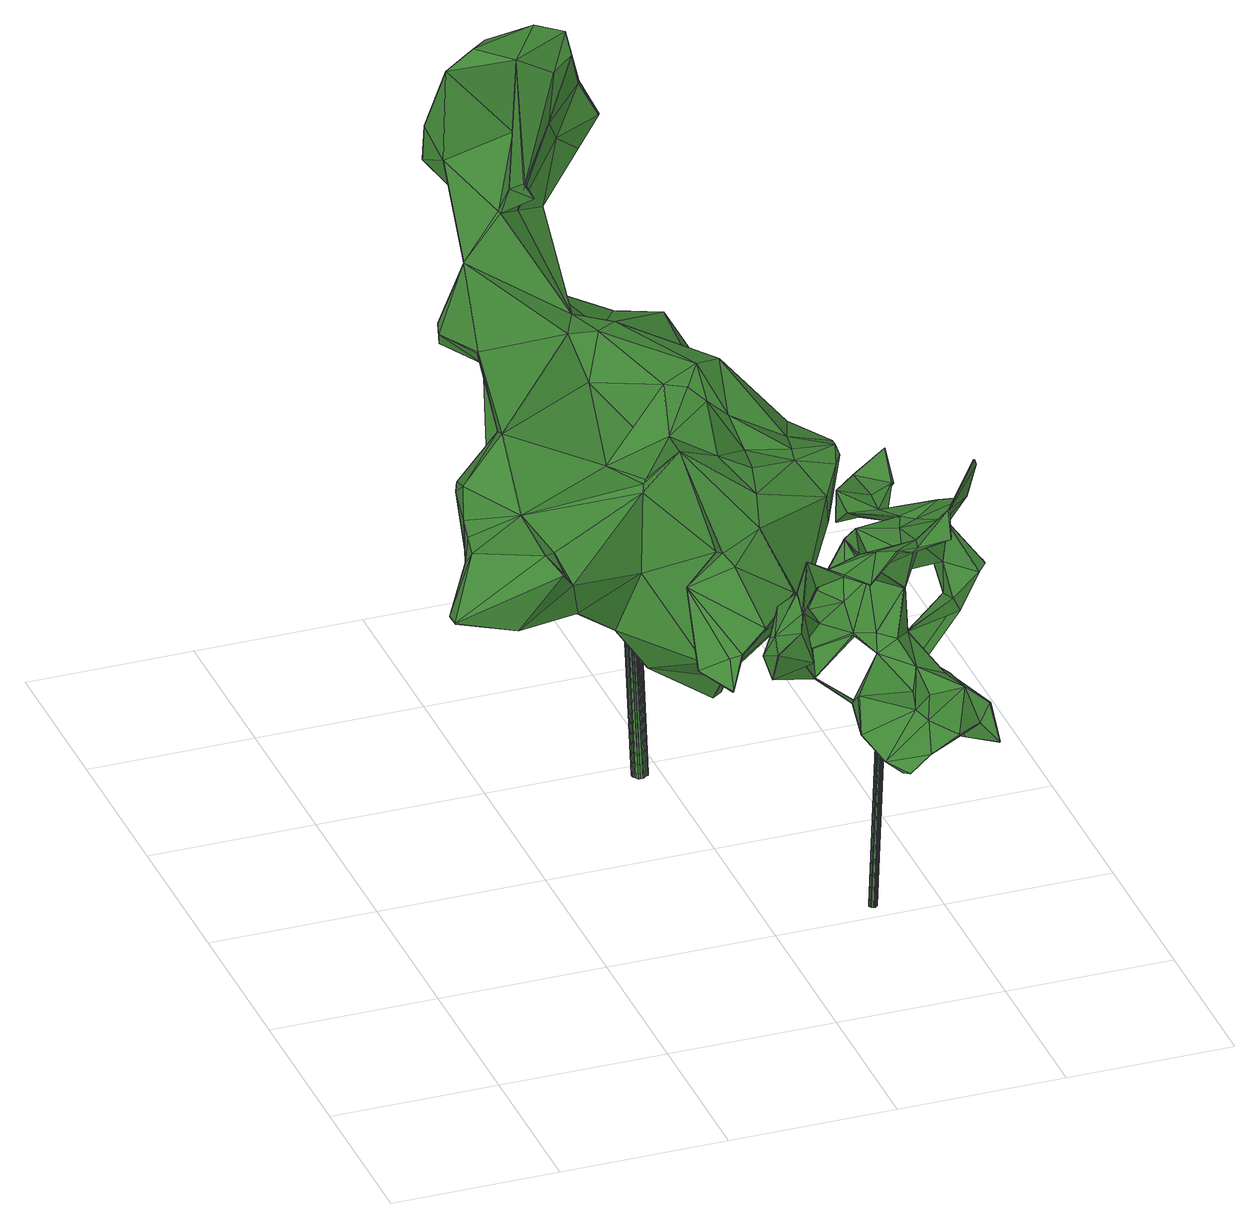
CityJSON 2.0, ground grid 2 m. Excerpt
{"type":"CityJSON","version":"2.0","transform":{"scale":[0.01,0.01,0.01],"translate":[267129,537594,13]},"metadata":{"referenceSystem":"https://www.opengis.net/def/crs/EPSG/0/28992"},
"CityObjects":{
"tree1":{"type":"SolitaryVegetationObject","attributes":{"gtid":376,"crown_width_m":5.77,"crown_median_z":18.16,"crown_r50_m":0.259,"crown_porosity":0.912,"trunk_H_m":4.3,"trunk_DBH_m":0.191,"trunk_radius_m":0.0955,"trunk_base_height_m":13.86,"original_gtid":"419"},"geometry":[{"type":"Solid","lod":"3","boundaries":[[[[0,1,2]],[[3,4,5]],[[6,7,8]],[[9,10,11]],[[9,12,10]],[[13,14,15]],[[16,17,18]],[[19,20,21]],[[22,23,24]],[[25,26,27]],[[28,29,30]],[[31,32,33]],[[34,35,36]],[[19,33,37]],[[38,39,40]],[[1,41,42]],[[43,44,45]],[[46,41,47]],[[48,49,50]],[[48,51,49]],[[52,53,54]],[[23,55,56]],[[57,58,59]],[[18,17,60]],[[61,62,63]],[[64,58,57]],[[65,14,13]],[[66,67,68]],[[69,70,71]],[[72,71,70]],[[73,74,12]],[[3,75,76]],[[3,76,4]],[[77,78,19]],[[79,80,81]],[[82,81,80]],[[83,84,85]],[[4,85,84]],[[30,29,10]],[[86,24,87]],[[22,24,86]],[[23,60,24]],[[22,86,88]],[[22,88,89]],[[75,18,90]],[[91,92,48]],[[93,94,53]],[[3,18,75]],[[16,18,3]],[[22,55,23]],[[95,74,96]],[[97,88,86]],[[17,27,26]],[[98,58,99]],[[46,100,101]],[[16,3,102]],[[16,102,103]],[[9,11,104]],[[105,90,34]],[[37,106,77]],[[21,33,19]],[[6,8,107]],[[104,108,109]],[[110,111,112]],[[17,87,60]],[[22,89,55]],[[34,36,105]],[[20,31,21]],[[113,114,115]],[[21,31,33]],[[20,116,117]],[[20,117,31]],[[105,94,93]],[[64,57,118]],[[113,26,119]],[[52,120,121]],[[122,118,57]],[[40,93,38]],[[40,39,123]],[[52,54,116]],[[68,124,43]],[[71,49,51]],[[125,49,71]],[[35,80,126]],[[8,20,78]],[[127,66,128]],[[51,69,71]],[[50,49,129]],[[125,129,49]],[[64,91,50]],[[7,6,52]],[[130,131,132]],[[48,50,91]],[[133,134,127]],[[135,134,133]],[[91,64,92]],[[118,92,64]],[[110,108,136]],[[48,92,51]],[[72,137,71]],[[138,52,139]],[[135,137,134]],[[139,140,38]],[[141,142,136]],[[137,143,134]],[[9,144,12]],[[95,12,74]],[[145,146,147]],[[34,148,149]],[[32,44,150]],[[144,9,151]],[[144,151,152]],[[133,153,135]],[[154,153,133]],[[127,155,66]],[[96,97,86]],[[90,148,34]],[[15,156,132]],[[157,158,59]],[[70,158,157]],[[68,43,159]],[[11,108,104]],[[126,160,54]],[[62,61,69]],[[90,40,123]],[[90,123,75]],[[132,156,130]],[[152,73,144]],[[115,102,5]],[[116,8,7]],[[20,8,116]],[[7,52,116]],[[152,161,162]],[[152,151,161]],[[136,1,110]],[[163,85,146]],[[145,163,146]],[[164,163,145]],[[144,73,12]],[[120,52,138]],[[115,26,113]],[[119,26,25]],[[142,1,136]],[[2,1,142]],[[165,115,166]],[[167,41,46]],[[69,168,62]],[[51,92,168]],[[169,98,170]],[[171,114,119]],[[51,168,69]],[[76,75,172]],[[147,76,172]],[[59,122,57]],[[132,173,15]],[[174,172,39]],[[123,39,172]],[[12,30,10]],[[92,118,168]],[[175,82,121]],[[18,60,23]],[[82,34,149]],[[17,26,115]],[[116,45,44]],[[122,168,118]],[[0,2,128]],[[33,32,37]],[[96,79,81]],[[96,81,97]],[[150,44,43]],[[70,69,61]],[[44,31,117]],[[158,61,63]],[[112,108,110]],[[70,61,158]],[[83,85,130]],[[162,161,112]],[[127,128,133]],[[112,161,109]],[[168,63,62]],[[162,176,177]],[[156,178,141]],[[129,153,50]],[[15,173,179]],[[15,179,13]],[[177,74,73]],[[96,74,177]],[[109,108,112]],[[113,119,114]],[[125,135,153]],[[16,27,17]],[[88,175,89]],[[128,142,133]],[[141,133,142]],[[55,89,175]],[[55,175,120]],[[169,170,157]],[[178,157,170]],[[175,81,82]],[[107,52,6]],[[19,78,20]],[[162,177,73]],[[162,73,152]],[[111,42,167]],[[38,180,39]],[[140,173,180]],[[140,180,38]],[[43,45,181]],[[116,181,45]],[[163,132,131]],[[85,4,146]],[[120,56,55]],[[120,138,56]],[[59,58,169]],[[98,169,58]],[[106,78,77]],[[145,172,174]],[[147,172,145]],[[64,99,58]],[[123,172,75]],[[114,171,166]],[[114,166,115]],[[96,86,87]],[[104,151,9]],[[10,29,11]],[[28,11,29]],[[126,100,160]],[[181,54,160]],[[82,35,34]],[[76,147,146]],[[76,146,4]],[[149,148,182]],[[66,0,128]],[[52,107,140]],[[52,140,139]],[[32,31,44]],[[183,65,32]],[[183,32,143]],[[183,143,72]],[[54,181,116]],[[143,137,72]],[[132,163,164]],[[96,184,95]],[[87,184,96]],[[65,37,32]],[[87,24,60]],[[150,143,32]],[[70,185,72]],[[72,185,183]],[[65,185,14]],[[183,185,65]],[[128,2,142]],[[77,19,37]],[[53,138,139]],[[178,185,70]],[[178,14,185]],[[111,110,42]],[[150,43,124]],[[53,182,138]],[[40,90,93]],[[68,47,186]],[[111,176,162]],[[90,105,93]],[[125,153,129]],[[110,1,42]],[[157,59,169]],[[84,187,4]],[[188,4,187]],[[15,178,156]],[[14,178,15]],[[108,83,136]],[[178,170,133]],[[101,189,46]],[[100,159,160]],[[136,83,190]],[[174,39,180]],[[153,191,50]],[[50,191,64]],[[192,64,191]],[[120,175,121]],[[136,190,141]],[[12,95,30]],[[179,173,140]],[[179,140,107]],[[71,137,135]],[[71,135,125]],[[8,78,107]],[[36,35,53]],[[35,54,53]],[[25,27,103]],[[52,121,149]],[[82,149,121]],[[141,190,156]],[[130,156,190]],[[150,124,68]],[[193,188,184]],[[97,175,88]],[[81,175,97]],[[38,93,139]],[[157,178,70]],[[5,4,193]],[[188,193,4]],[[5,193,115]],[[11,28,108]],[[108,28,188]],[[184,87,193]],[[17,115,193]],[[17,193,87]],[[194,130,190]],[[53,149,182]],[[194,190,83]],[[90,18,148]],[[180,173,164]],[[139,93,53]],[[52,149,53]],[[64,192,99]],[[101,80,79]],[[195,101,79]],[[99,192,98]],[[68,67,150]],[[150,67,143]],[[25,103,165]],[[25,165,171]],[[165,166,171]],[[16,103,27]],[[165,103,115]],[[5,102,3]],[[122,196,168]],[[63,168,196]],[[59,196,122]],[[158,196,59]],[[63,196,158]],[[171,119,25]],[[43,160,159]],[[101,100,80]],[[82,80,35]],[[100,47,159]],[[100,46,47]],[[36,94,105]],[[53,94,36]],[[96,195,79]],[[96,177,195]],[[138,182,56]],[[35,126,54]],[[148,56,182]],[[68,0,66]],[[155,67,66]],[[194,83,130]],[[83,187,84]],[[108,187,83]],[[187,108,188]],[[195,177,176]],[[46,176,111]],[[46,111,167]],[[178,133,141]],[[18,23,148]],[[56,148,23]],[[132,164,173]],[[164,145,174]],[[180,164,174]],[[163,131,85]],[[85,131,130]],[[153,154,191]],[[192,191,154]],[[186,0,68]],[[44,117,116]],[[127,67,155]],[[134,67,127]],[[134,143,67]],[[188,30,184]],[[184,30,95]],[[28,30,188]],[[189,176,46]],[[154,133,170]],[[154,170,192]],[[98,192,170]],[[101,195,189]],[[181,160,43]],[[126,80,100]],[[195,176,189]],[[111,162,112]],[[103,102,115]],[[68,159,47]],[[167,42,41]],[[13,179,78]],[[13,78,106]],[[107,78,179]],[[109,161,104]],[[104,161,151]],[[106,197,13]],[[37,197,106]],[[65,13,197]],[[65,197,37]],[[1,0,41]],[[186,41,0]],[[47,41,186]],[[198,199,200]],[[198,200,201]],[[201,200,202]],[[201,202,203]],[[200,199,204]],[[200,204,202]],[[202,204,205]],[[202,205,203]],[[204,199,206]],[[204,206,205]],[[205,206,207]],[[205,207,203]],[[206,199,208]],[[206,208,207]],[[207,208,209]],[[207,209,203]],[[208,199,210]],[[208,210,209]],[[209,210,211]],[[209,211,203]],[[210,199,212]],[[210,212,211]],[[211,212,213]],[[211,213,203]],[[212,199,214]],[[212,214,213]],[[213,214,215]],[[213,215,203]],[[214,199,216]],[[214,216,215]],[[215,216,217]],[[215,217,203]],[[216,199,218]],[[216,218,217]],[[217,218,219]],[[217,219,203]],[[218,199,220]],[[218,220,219]],[[219,220,221]],[[219,221,203]],[[220,199,222]],[[220,222,221]],[[221,222,223]],[[221,223,203]],[[222,199,224]],[[222,224,223]],[[223,224,225]],[[223,225,203]],[[224,199,226]],[[224,226,225]],[[225,226,227]],[[225,227,203]],[[226,199,228]],[[226,228,227]],[[227,228,229]],[[227,229,203]],[[228,199,230]],[[228,230,229]],[[229,230,231]],[[229,231,203]],[[230,199,232]],[[230,232,231]],[[231,232,233]],[[231,233,203]],[[232,199,234]],[[232,234,233]],[[233,234,235]],[[233,235,203]],[[234,199,236]],[[234,236,235]],[[235,236,237]],[[235,237,203]],[[236,199,238]],[[236,238,237]],[[237,238,239]],[[237,239,203]],[[238,199,240]],[[238,240,239]],[[239,240,241]],[[239,241,203]],[[240,199,242]],[[240,242,241]],[[241,242,243]],[[241,243,203]],[[242,199,244]],[[242,244,243]],[[243,244,245]],[[243,245,203]],[[244,199,246]],[[244,246,245]],[[245,246,247]],[[245,247,203]],[[246,199,198]],[[246,198,247]],[[247,198,201]],[[247,201,203]]]]}]},
"tree2":{"type":"SolitaryVegetationObject","attributes":{"gtid":499,"crown_width_m":3.16,"crown_median_z":17.88,"crown_r50_m":0.166,"crown_porosity":0.936,"trunk_H_m":4.05,"trunk_DBH_m":0.0945,"trunk_radius_m":0.0472,"trunk_base_height_m":13.83,"original_gtid":"568"},"geometry":[{"type":"Solid","lod":"3","boundaries":[[[[248,249,250]],[[251,252,253]],[[254,255,256]],[[257,258,249]],[[259,257,249]],[[260,261,262]],[[263,264,265]],[[266,267,268]],[[269,270,271]],[[272,273,274]],[[275,276,277]],[[275,277,278]],[[254,279,280]],[[281,282,283]],[[284,285,286]],[[287,288,248]],[[289,290,291]],[[292,289,291]],[[293,294,295]],[[296,297,286]],[[298,297,296]],[[258,299,250]],[[300,301,267]],[[302,262,253]],[[283,303,289]],[[283,289,292]],[[304,282,305]],[[306,307,295]],[[306,295,294]],[[308,309,310]],[[302,311,312]],[[313,314,315]],[[309,300,310]],[[252,311,302]],[[316,317,318]],[[298,285,284]],[[296,285,298]],[[286,285,296]],[[256,319,279]],[[320,321,322]],[[323,321,320]],[[313,324,314]],[[325,313,315]],[[326,273,327]],[[328,327,273]],[[329,277,276]],[[318,278,330]],[[302,253,252]],[[331,282,281]],[[332,333,334]],[[334,335,336]],[[337,336,335]],[[338,339,307]],[[293,307,339]],[[281,283,292]],[[281,292,291]],[[340,303,282]],[[282,303,283]],[[336,341,342]],[[317,316,343]],[[343,316,315]],[[344,294,345]],[[281,346,331]],[[318,330,316]],[[341,316,330]],[[342,341,330]],[[329,332,347]],[[348,324,331]],[[305,282,331]],[[316,341,325]],[[326,274,273]],[[308,337,264]],[[276,332,329]],[[322,321,349]],[[284,297,298]],[[315,316,325]],[[280,294,344]],[[302,312,262]],[[254,256,279]],[[320,350,323]],[[250,249,258]],[[351,352,353]],[[354,355,356]],[[346,354,356]],[[357,348,358]],[[359,259,360]],[[361,262,312]],[[255,344,256]],[[362,319,256]],[[362,256,344]],[[259,359,356]],[[363,356,359]],[[323,308,263]],[[310,263,308]],[[363,346,356]],[[327,328,364]],[[254,344,255]],[[280,344,254]],[[263,365,366]],[[367,263,366]],[[317,278,318]],[[286,297,284]],[[271,265,368]],[[347,332,336]],[[333,275,278]],[[369,289,303]],[[325,370,371]],[[336,371,370]],[[282,304,340]],[[354,372,373]],[[259,249,374]],[[260,375,376]],[[351,376,352]],[[377,261,260]],[[260,262,361]],[[260,361,375]],[[253,261,251]],[[253,262,261]],[[378,379,374]],[[334,264,335]],[[311,252,380]],[[381,369,304]],[[281,291,372]],[[382,338,383]],[[384,385,386]],[[309,264,263]],[[308,264,309]],[[387,358,366]],[[362,386,319]],[[293,295,307]],[[322,300,388]],[[322,388,345]],[[381,290,389]],[[372,354,281]],[[346,281,354]],[[307,248,250]],[[315,324,343]],[[390,346,363]],[[310,391,263]],[[391,309,263]],[[392,393,258]],[[319,386,394]],[[319,394,279]],[[366,395,367]],[[343,324,270]],[[348,270,324]],[[385,396,386]],[[272,274,397]],[[300,309,391]],[[251,380,252]],[[334,336,332]],[[377,380,261]],[[251,261,380]],[[391,322,349]],[[289,398,290]],[[340,369,303]],[[399,299,393]],[[258,393,299]],[[304,369,340]],[[385,352,376]],[[315,314,324]],[[263,265,365]],[[278,317,343]],[[336,400,347]],[[248,307,306]],[[248,306,280]],[[386,396,351]],[[388,266,362]],[[291,373,372]],[[291,290,373]],[[333,368,334]],[[397,323,293]],[[265,264,334]],[[276,275,332]],[[333,332,275]],[[342,400,336]],[[397,339,382]],[[278,269,333]],[[323,326,308]],[[280,306,294]],[[399,383,299]],[[374,379,288]],[[248,288,379]],[[378,248,379]],[[394,280,279]],[[384,386,401]],[[267,301,402]],[[367,403,404]],[[397,274,323]],[[361,405,375]],[[329,347,400]],[[391,310,322]],[[300,322,310]],[[267,388,300]],[[369,398,289]],[[369,381,398]],[[352,404,353]],[[391,349,384]],[[360,406,353]],[[360,259,406]],[[385,376,407]],[[356,408,259]],[[355,408,356]],[[312,409,361]],[[385,361,409]],[[320,410,350]],[[268,402,401]],[[268,401,386]],[[362,266,386]],[[351,374,288]],[[411,346,390]],[[287,248,280]],[[270,269,343]],[[394,287,280]],[[384,352,385]],[[374,406,259]],[[271,270,265]],[[397,293,339]],[[323,350,293]],[[294,293,350]],[[338,382,339]],[[385,380,396]],[[380,377,396]],[[376,405,407]],[[376,375,405]],[[399,389,258]],[[399,258,257]],[[290,392,258]],[[290,258,389]],[[408,412,328]],[[412,355,373]],[[412,408,355]],[[399,393,389]],[[404,403,360]],[[270,357,365]],[[365,357,327]],[[334,368,265]],[[345,410,322]],[[320,322,410]],[[294,410,345]],[[366,358,346]],[[294,350,410]],[[346,358,331]],[[344,388,362]],[[345,388,344]],[[382,399,397]],[[394,386,413]],[[399,257,397]],[[384,301,391]],[[299,383,250]],[[324,387,331]],[[278,343,269]],[[337,371,336]],[[326,371,308]],[[337,308,371]],[[264,337,335]],[[346,395,366]],[[411,395,346]],[[414,325,371]],[[414,313,325]],[[305,331,387]],[[387,415,305]],[[381,304,305]],[[355,354,373]],[[412,373,290]],[[376,351,396]],[[376,396,260]],[[377,260,396]],[[388,267,266]],[[349,352,384]],[[404,352,349]],[[404,349,321]],[[300,391,301]],[[381,412,290]],[[381,393,398]],[[381,305,412]],[[305,328,412]],[[389,393,381]],[[290,398,393]],[[290,393,392]],[[270,348,357]],[[404,321,367]],[[329,400,277]],[[342,277,400]],[[324,327,357]],[[374,351,406]],[[386,351,413]],[[327,364,366]],[[387,366,364]],[[248,378,249]],[[374,249,378]],[[397,257,272]],[[408,328,272]],[[259,408,272]],[[323,274,326]],[[305,364,328]],[[360,403,390]],[[360,390,363]],[[363,359,360]],[[361,407,405]],[[361,385,407]],[[330,277,342]],[[278,277,330]],[[287,413,288]],[[288,413,351]],[[394,413,287]],[[327,324,313]],[[414,327,313]],[[371,327,414]],[[371,326,327]],[[360,353,404]],[[351,353,406]],[[380,385,409]],[[311,409,312]],[[380,409,311]],[[402,268,267]],[[266,268,386]],[[382,383,399]],[[272,257,416]],[[259,416,257]],[[259,272,416]],[[338,307,383]],[[250,383,307]],[[323,263,321]],[[263,367,321]],[[270,365,265]],[[331,358,348]],[[366,365,327]],[[387,357,358]],[[324,357,387]],[[402,301,401]],[[384,401,301]],[[328,273,272]],[[415,364,305]],[[387,364,415]],[[341,336,370]],[[341,370,325]],[[367,417,403]],[[411,417,395]],[[367,395,417]],[[411,390,417]],[[403,417,390]],[[418,368,333]],[[418,333,269]],[[418,271,368]],[[418,269,271]],[[419,420,421]],[[419,421,422]],[[422,421,423]],[[422,423,424]],[[421,420,425]],[[421,425,423]],[[423,425,426]],[[423,426,424]],[[425,420,427]],[[425,427,426]],[[426,427,428]],[[426,428,424]],[[427,420,429]],[[427,429,428]],[[428,429,430]],[[428,430,424]],[[429,420,431]],[[429,431,430]],[[430,431,432]],[[430,432,424]],[[431,420,433]],[[431,433,432]],[[432,433,434]],[[432,434,424]],[[433,420,435]],[[433,435,434]],[[434,435,436]],[[434,436,424]],[[435,420,437]],[[435,437,436]],[[436,437,438]],[[436,438,424]],[[437,420,439]],[[437,439,438]],[[438,439,440]],[[438,440,424]],[[439,420,441]],[[439,441,440]],[[440,441,442]],[[440,442,424]],[[441,420,443]],[[441,443,442]],[[442,443,444]],[[442,444,424]],[[443,420,445]],[[443,445,444]],[[444,445,446]],[[444,446,424]],[[445,420,447]],[[445,447,446]],[[446,447,448]],[[446,448,424]],[[447,420,449]],[[447,449,448]],[[448,449,450]],[[448,450,424]],[[449,420,451]],[[449,451,450]],[[450,451,452]],[[450,452,424]],[[451,420,453]],[[451,453,452]],[[452,453,454]],[[452,454,424]],[[453,420,455]],[[453,455,454]],[[454,455,456]],[[454,456,424]],[[455,420,457]],[[455,457,456]],[[456,457,458]],[[456,458,424]],[[457,420,459]],[[457,459,458]],[[458,459,460]],[[458,460,424]],[[459,420,461]],[[459,461,460]],[[460,461,462]],[[460,462,424]],[[461,420,463]],[[461,463,462]],[[462,463,464]],[[462,464,424]],[[463,420,465]],[[463,465,464]],[[464,465,466]],[[464,466,424]],[[465,420,467]],[[465,467,466]],[[466,467,468]],[[466,468,424]],[[467,420,419]],[[467,419,468]],[[468,419,422]],[[468,422,424]]]]}]}
},
"vertices":[
[223,668,598],[212,591,556],[216,668,613],[421,310,546],[358,397,610],[365,276,544],[540,690,437],[517,704,422],[528,724,426],[83,373,456],[200,340,512],[192,377,519],[154,360,439],[469,758,565],[381,721,582],[385,686,610],[444,260,486],[382,296,398],[478,326,425],[546,801,438],[529,778,434],[545,802,437],[392,382,291],[396,349,337],[393,349,336],[357,188,462],[354,226,459],[390,204,480],[208,394,510],[202,341,512],[221,368,480],[466,848,454],[427,842,488],[468,849,455],[404,431,469],[390,518,500],[459,506,518],[478,839,498],[582,517,511],[562,452,546],[565,445,536],[196,581,511],[162,587,503],[386,696,534],[419,808,497],[463,786,511],[201,573,494],[288,604,499],[304,886,880],[274,922,796],[249,863,863],[343,929,771],[508,564,426],[508,562,427],[472,595,486],[409,404,282],[407,406,363],[361,819,863],[290,716,791],[357,825,795],[391,323,360],[411,877,722],[437,881,759],[436,879,759],[313,809,895],[428,809,546],[202,755,580],[247,763,572],[284,697,568],[358,932,752],[354,835,682],[283,937,678],[332,883,609],[120,389,443],[233,391,428],[525,378,527],[434,355,563],[513,779,470],[522,707,472],[331,533,412],[330,560,428],[349,523,392],[352,522,393],[311,508,538],[333,440,554],[381,496,569],[327,416,324],[359,319,379],[372,430,306],[408,405,281],[529,383,491],[279,856,890],[356,871,897],[562,481,519],[534,502,526],[234,389,429],[293,429,372],[352,447,330],[294,698,781],[288,716,792],[318,605,447],[319,573,438],[375,263,532],[390,204,482],[123,427,508],[505,459,530],[499,780,487],[554,676,481],[194,463,523],[127,454,513],[147,523,536],[153,565,505],[131,477,521],[317,215,440],[310,203,444],[317,261,518],[483,700,430],[495,789,478],[381,837,903],[335,158,436],[502,484,351],[463,492,372],[386,830,875],[554,426,537],[330,771,570],[241,918,719],[382,550,515],[204,765,600],[199,746,597],[238,904,771],[395,552,602],[421,546,597],[439,568,611],[235,765,672],[314,838,612],[282,864,676],[199,539,585],[329,883,609],[524,467,366],[590,545,486],[548,572,512],[324,671,615],[217,668,615],[313,839,509],[84,373,454],[460,468,551],[410,417,582],[445,400,569],[461,366,431],[462,491,374],[313,810,486],[88,405,446],[89,405,444],[251,877,739],[277,768,729],[207,763,586],[359,667,614],[312,802,704],[377,855,755],[311,624,493],[366,623,534],[124,453,481],[126,454,480],[439,533,582],[462,526,563],[356,187,464],[342,189,461],[165,584,500],[410,873,813],[299,749,756],[279,766,727],[335,157,437],[503,421,555],[475,592,597],[510,450,552],[403,461,340],[189,497,489],[243,429,439],[344,713,613],[468,677,554],[526,511,531],[462,659,493],[523,468,368],[387,821,546],[318,413,450],[362,821,577],[215,591,555],[329,435,552],[326,430,544],[211,547,510],[335,633,571],[319,837,785],[281,744,771],[378,333,511],[364,566,545],[311,471,446],[409,871,811],[484,788,513],[385,575,86],[375,575,86],[384,577,86],[372,593,517],[372,595,516],[362,593,516],[384,580,86],[371,597,516],[382,581,86],[369,599,516],[380,583,86],[367,601,516],[378,584,86],[365,602,516],[375,585,86],[363,603,516],[373,584,86],[360,602,516],[371,583,86],[358,601,516],[369,582,86],[356,600,516],[367,580,86],[354,598,516],[366,578,86],[353,596,516],[365,575,86],[353,593,516],[366,573,86],[353,591,516],[367,571,86],[354,589,516],[368,569,86],[355,586,516],[370,567,86],[357,585,516],[372,566,86],[359,584,517],[375,566,86],[362,583,517],[377,566,86],[365,584,517],[379,567,87],[367,584,517],[382,568,87],[369,586,517],[383,570,86],[370,588,517],[384,572,86],[372,590,517],
[571,213,555],[505,216,548],[513,184,568],[613,430,544],[622,426,498],[613,431,543],[650,241,628],[651,241,627],[657,253,613],[504,216,546],[454,183,556],[511,281,530],[532,365,542],[570,415,526],[570,416,525],[553,191,453],[571,180,419],[570,180,417],[619,266,523],[658,226,500],[644,268,498],[532,109,396],[514,150,388],[536,125,413],[523,235,503],[514,184,462],[547,186,513],[596,71,392],[613,53,374],[561,40,400],[530,50,376],[655,254,613],[608,209,589],[394,196,468],[379,151,447],[374,168,470],[584,460,370],[584,461,369],[584,462,370],[614,239,559],[574,275,535],[387,165,494],[423,193,528],[407,212,503],[384,174,488],[552,169,567],[596,166,577],[552,170,568],[559,469,372],[559,468,373],[559,468,371],[471,170,554],[647,215,497],[665,258,485],[598,436,514],[377,127,493],[425,141,466],[415,172,462],[560,176,568],[534,171,572],[553,190,453],[620,203,459],[611,200,478],[604,425,477],[603,425,477],[471,122,424],[470,122,423],[463,92,392],[482,65,368],[498,52,358],[503,41,362],[647,256,571],[555,196,529],[564,237,526],[609,230,510],[549,186,513],[474,152,397],[526,88,414],[532,164,463],[509,167,446],[488,188,465],[613,52,375],[530,49,377],[445,196,410],[616,92,403],[571,98,401],[590,150,412],[589,150,414],[589,100,424],[580,141,421],[489,131,560],[534,170,570],[378,126,493],[533,65,412],[561,40,402],[488,88,369],[610,209,589],[605,204,571],[458,252,463],[615,91,404],[487,183,379],[606,261,504],[560,175,566],[585,304,532],[585,304,530],[560,278,520],[453,246,471],[454,244,471],[476,274,475],[487,183,381],[445,197,411],[510,289,473],[527,292,474],[550,387,493],[646,256,570],[482,301,456],[488,188,463],[535,183,435],[501,206,454],[531,254,484],[580,141,419],[408,135,511],[551,112,415],[545,139,438],[427,226,488],[428,225,488],[525,283,540],[534,373,496],[541,354,517],[578,378,519],[527,238,522],[564,240,528],[610,400,516],[420,162,519],[488,131,559],[488,131,560],[633,309,491],[585,348,501],[632,309,541],[446,196,411],[615,238,559],[441,180,538],[483,301,449],[613,239,463],[428,174,578],[428,173,578],[646,256,571],[494,235,476],[578,354,514],[514,185,545],[418,162,519],[471,170,552],[596,71,393],[634,309,492],[666,258,486],[527,291,472],[556,271,506],[535,373,495],[525,284,538],[559,361,504],[494,235,478],[587,389,500],[572,213,554],[484,279,463],[456,210,472],[599,291,533],[536,125,415],[448,215,454],[526,238,521],[510,288,472],[551,112,413],[530,225,83],[525,225,83],[530,226,83],[540,211,488],[540,212,488],[535,211,488],[529,227,83],[539,214,488],[528,228,83],[538,215,488],[528,229,83],[537,216,488],[526,230,83],[536,216,489],[525,230,83],[535,216,489],[524,230,83],[534,216,489],[523,229,83],[533,216,489],[522,229,83],[532,215,489],[521,228,83],[531,214,489],[521,226,83],[530,213,489],[520,225,83],[530,212,489],[520,224,83],[530,210,488],[521,223,83],[531,209,488],[522,222,83],[532,208,488],[522,221,83],[532,207,488],[524,220,83],[534,207,488],[525,220,83],[535,207,488],[526,220,83],[536,207,488],[527,221,83],[537,207,488],[528,222,83],[538,208,488],[529,222,83],[539,209,488],[529,224,83],[539,210,488]
]}
